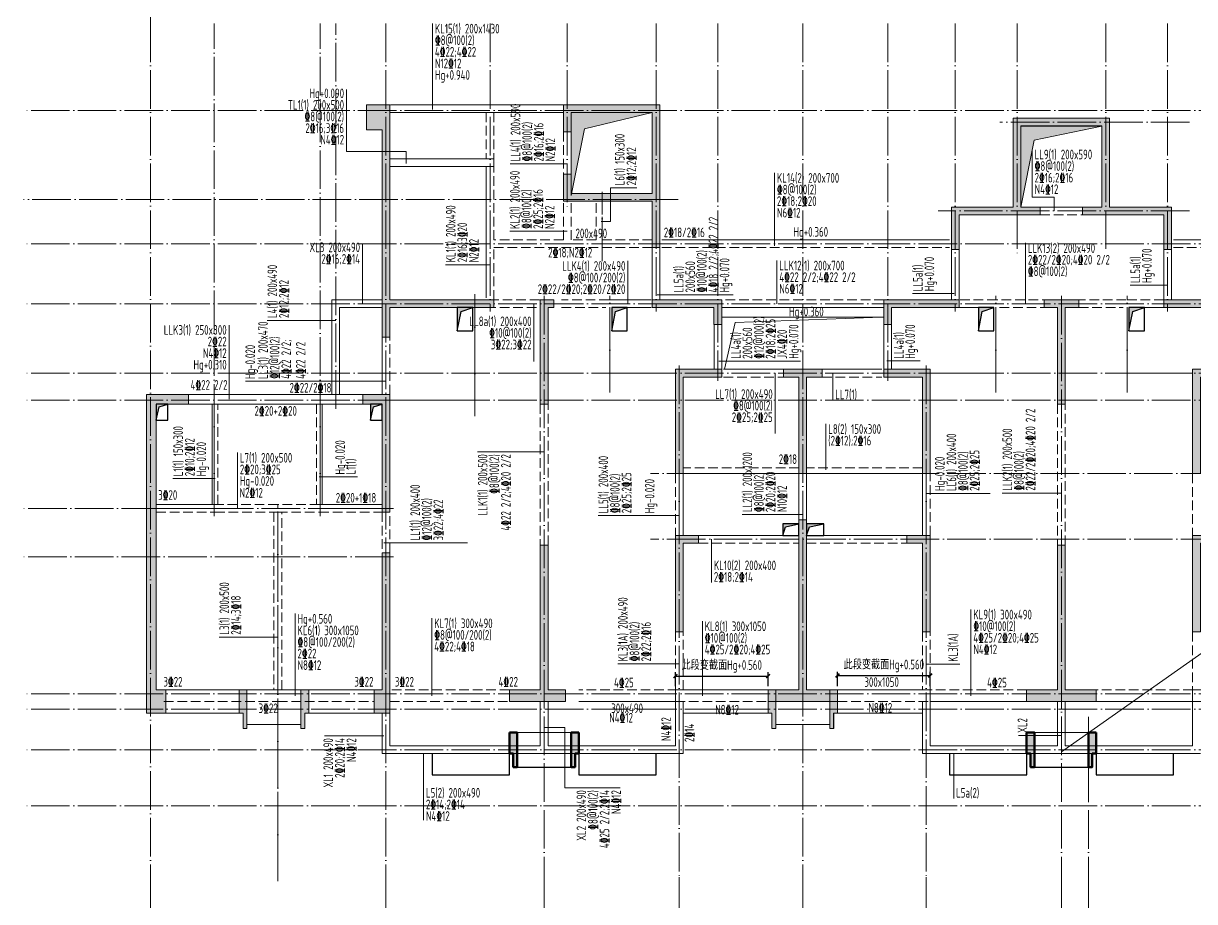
# Model space of a CAD drawing. Extents: x 5874492 to 7194610, y -939842 to -279257.
# Drawn here: x 7068294 to 7098635, y -739173 to -716437 of the extents above; entities that cross this region are included whole.
import ezdxf
from ezdxf.enums import TextEntityAlignment as Align

# ---------------------------------------------------------------- set-up
doc = ezdxf.new("R2010")
doc.units = 0
doc.header["$LTSCALE"] = 1000
doc.linetypes.add('DASH', pattern=[0.35, 0.25, -0.1])
doc.linetypes.add('DOTE', pattern=[2.42, 2, -0.2, 0.02, -0.2])
for name, color, linetype, lineweight in [('A-墙体', 140, 'Continuous', 50), ('A-大样-填充', 8, 'Continuous', 9), ('A-标注-轴号', 3, 'Continuous', 15), ('A-轴线-塔楼', 1, 'DOTE', 9), ('A-轴线-塔楼$J4-三层平面图-山2', 1, 'DOTE', 9), ('A-轴线-隔墙', 41, 'DOTE', 9), ('S-基础-DQ', 6, 'Continuous', 20), ('S-墙柱-HATCH', 251, 'Continuous', 20), ('S-墙柱-WALL', 6, 'Continuous', 20), ('S-大样-DIM', 3, 'Continuous', 20), ('S-大样-HATCH', 251, 'Continuous', 20), ('S-大样-实线', 2, 'Continuous', 20), ('S-板-BEAM', 4, 'DASH', 20), ('S-板-BEAM-CON', 2, 'Continuous', 20), ('S-板-板面填充', 251, 'Continuous', 20), ('S-板-模板线条', 140, 'Continuous', 20), ('S-板-洞口边线', 211, 'Continuous', 20), ('S-梁-垂直原位标注', 140, 'Continuous', 20), ('S-梁-垂直集中标注', 45, 'Continuous', 20), ('S-梁-水平原位标注', 21, 'Continuous', 20), ('S-梁-水平集中标注', 191, 'Continuous', 20)]:
    doc.layers.add(name, color=color, linetype=linetype, lineweight=lineweight)
doc.layers.add('HOLE', color=5, linetype='Continuous')
doc.layers.add('HOLE_HATCH', color=9, linetype='Continuous')
doc.styles.add('TSSD_Rein', font='tssdeng.shx', dxfattribs={"width": 0.7, "bigfont": 'hztxt.shx'})
doc.styles.add('TSSD_REIN_T3', font='tssdeng.shx', dxfattribs={"width": 0.7, "bigfont": 'hztxt.shx'})
doc.dimstyles.new('_TCH_ARCH&&100', dxfattribs={"dimtxt": 250, "dimasz": 100, "dimexe": 100, "dimexo": 100, "dimgap": 100, "dimtad": 1, "dimdec": 0, "dimzin": 0, "dimdsep": 46, "dimtxsty": 'TSSD_REIN_T3', "dimblk": 'ARCHTICK', "dimcen": 0.09, "dimclrt": 7, "dimazin": 2, "dimtfac": 1, "dimtdec": 0, "dimtix": 1, "dimtmove": 2, "dimatfit": 3, "dimfxl": 0, "dimtolj": 1, "dimtzin": 0, "dimarcsym": 0})

# ---------------------------------------------------------------- blocks, each defined once
blk = doc.blocks.new('20191023.11405152')
at = {"layer": 'S-大样-HATCH'}
h = blk.add_hatch(color=256, dxfattribs=at)
h.dxf.hatch_style = 1
h.paths.add_polyline_path([(-100, 0), (0, 0), (0, -400), (100, -400), (100, 600), (-100, 600)])
at = {"layer": 'S-大样-实线'}
blk.add_lwpolyline([(-100, 0), (0, 0), (0, -400), (100, -400), (100, 600), (-100, 600)], close=True, dxfattribs=at)
blk = doc.blocks.new('_ArchTick')
at = {"color": 0, "linetype": 'ByBlock', "const_width": 0.4}
blk.add_lwpolyline([(-0.5, -0.5), (0.5, 0.5)], dxfattribs=at)
blk = doc.blocks.new('*D1886')
at = {"layer": 'Defpoints', "color": 0, "linetype": 'Continuous', "transparency": 16777216}
for p in [(7091785, -733321), (7089385, -733693), (7091785, -733693)]:
    blk.add_point(p, dxfattribs=at)
at = {"layer": 'S-梁-水平集中标注', "color": 0, "linetype": 'Continuous', "lineweight": -2, "transparency": 16777216}
for p, q in [((7089385, -733593), (7089385, -733221)), ((7089385, -733321), (7091785, -733321)), ((7091785, -733593), (7091785, -733221))]:
    blk.add_line(p, q, dxfattribs=at)
at = {"layer": 'S-梁-水平集中标注', "color": 0, "linetype": 'Continuous', "lineweight": -2, "transparency": 16777216, "xscale": 100, "yscale": 100, "zscale": 100, "rotation": 180}
blk.add_blockref('_ArchTick', (7089385, -733321), dxfattribs=at)
at = {"layer": 'S-梁-水平集中标注', "color": 0, "linetype": 'Continuous', "lineweight": -2, "transparency": 16777216, "xscale": 100, "yscale": 100, "zscale": 100}
blk.add_blockref('_ArchTick', (7091785, -733321), dxfattribs=at)
at = {"layer": 'S-梁-水平集中标注', "color": 7, "linetype": 'Continuous', "transparency": 16777216, "insert": (7090585, -733072), "char_height": 250, "attachment_point": 5, "style": 'TSSD_REIN_T3'}
blk.add_mtext('\\A1;此段变截面Hg+0.560', dxfattribs=at)
blk = doc.blocks.new('*D1887')
at = {"layer": 'Defpoints', "color": 0, "linetype": 'Continuous', "transparency": 16777216}
for p in [(7087585, -733335), (7085185, -733693), (7087585, -733693)]:
    blk.add_point(p, dxfattribs=at)
at = {"layer": 'S-梁-水平集中标注', "color": 0, "linetype": 'Continuous', "lineweight": -2, "transparency": 16777216}
for p, q in [((7085185, -733593), (7085185, -733235)), ((7087585, -733593), (7087585, -733235)), ((7085185, -733335), (7087585, -733335))]:
    blk.add_line(p, q, dxfattribs=at)
at = {"layer": 'S-梁-水平集中标注', "color": 0, "linetype": 'Continuous', "lineweight": -2, "transparency": 16777216, "xscale": 100, "yscale": 100, "zscale": 100, "rotation": 180}
blk.add_blockref('_ArchTick', (7085185, -733335), dxfattribs=at)
at = {"layer": 'S-梁-水平集中标注', "color": 0, "linetype": 'Continuous', "lineweight": -2, "transparency": 16777216, "xscale": 100, "yscale": 100, "zscale": 100}
blk.add_blockref('_ArchTick', (7087585, -733335), dxfattribs=at)
at = {"layer": 'S-梁-水平集中标注', "color": 7, "linetype": 'Continuous', "transparency": 16777216, "insert": (7086385, -733086), "char_height": 250, "attachment_point": 5, "style": 'TSSD_REIN_T3'}
blk.add_mtext('\\A1;此段变截面Hg+0.560', dxfattribs=at)
blk = doc.blocks.new('sfdhgfjhgfkjhgkjhgk')
at = {"layer": 'S-板-BEAM'}
for p, q in [((6597491, -1417404), (6597491, -1418604)), ((6597691, -1418704), (6597691, -1417404)), ((6599491, -1417904), (6599491, -1419054)), ((6597691, -1420704), (6597691, -1418704)), ((6599491, -1419754), (6599491, -1420704)), ((6599691, -1420704), (6599691, -1419754)), ((6600341, -1419754), (6600341, -1420704)), ((6600491, -1420704), (6600491, -1419754)), ((6611841, -1420054), (6612941, -1420054)), ((6599491, -1420704), (6597691, -1420704)), ((6600341, -1420704), (6599691, -1420704)), ((6601791, -1420704), (6600491, -1420704)), ((6597691, -1422254), (6597691, -1420904)), ((6597691, -1420904), (6601791, -1420904)), ((6602041, -1420904), (6609491, -1420904)), ((6615291, -1420904), (6621741, -1420904)), ((6598866, -1422254), (6597691, -1422254)), ((6600666, -1422254), (6599441, -1422254)), ((6607791, -1422254), (6603591, -1422254)), ((6610716, -1422254), (6609741, -1422254)), ((6612141, -1422254), (6610716, -1422254)), ((6614066, -1422254), (6612841, -1422254)), ((6615041, -1422254), (6614066, -1422254)), ((6597141, -1422454), (6598866, -1422454)), ((6599441, -1422454), (6600591, -1422454)), ((6610791, -1422454), (6612141, -1422454)), ((6612841, -1422454), (6613991, -1422454)), ((6594991, -1424704), (6594991, -1423224)), ((6603641, -1424254), (6605191, -1424254)), ((6606191, -1424254), (6607741, -1424254)), ((6590541, -1427554), (6590541, -1424954)), ((6593091, -1424954), (6593091, -1427554)), ((6598891, -1424954), (6598891, -1428604)), ((6599091, -1428604), (6599091, -1424954)), ((6612291, -1424954), (6612291, -1428604)), ((6612491, -1428604), (6612491, -1424954)), ((6602391, -1426754), (6602391, -1428354)), ((6605591, -1426604), (6602591, -1426604)), ((6608791, -1426604), (6605791, -1426604)), ((6608991, -1428354), (6608991, -1426754)), ((6615791, -1426754), (6615791, -1428354)), ((6588941, -1427754), (6590466, -1427754)), ((6592091, -1427554), (6590466, -1427554)), ((6590466, -1427754), (6592091, -1427754)), ((6591991, -1427754), (6591991, -1432354)), ((6593166, -1427554), (6592091, -1427554)), ((6592091, -1427754), (6593166, -1427754)), ((6592191, -1432354), (6592191, -1427754)), ((6593166, -1427754), (6594791, -1427754)), ((6594791, -1427754), (6594791, -1428804)), ((6594991, -1428804), (6594991, -1427754)), ((6602991, -1428554), (6605591, -1428554)), ((6605791, -1428554), (6608391, -1428554)), ((6602391, -1430854), (6602391, -1432354)), ((6602591, -1432354), (6602591, -1430854)), ((6608791, -1430854), (6608791, -1432354)), ((6608991, -1432354), (6608991, -1430854)), ((6615791, -1430854), (6615791, -1432354)), ((6598091, -1432354), (6594991, -1432354)), ((6602441, -1432354), (6599891, -1432354)), ((6611841, -1432354), (6608991, -1432354)), ((6615791, -1432354), (6613291, -1432354)), ((6589141, -1432654), (6592091, -1432654)), ((6592091, -1432654), (6594591, -1432654)), ((6594991, -1432654), (6598091, -1432654)), ((6602391, -1432654), (6604791, -1432654)), ((6606591, -1432654), (6608991, -1432654)), ((6615791, -1432654), (6618191, -1432654))]:
    blk.add_line(p, q, dxfattribs=at)
at = {"layer": 'S-板-BEAM-CON'}
for p, q in [((6594991, -1417404), (6597591, -1417404)), ((6597606, -1417202), (6595006, -1417202)), ((6599491, -1417204), (6597591, -1417204)), ((6597591, -1417404), (6599491, -1417404)), ((6599691, -1419054), (6599691, -1417904)), ((6597691, -1418604), (6594991, -1418604)), ((6594991, -1418804), (6597691, -1418804)), ((6597491, -1418804), (6597491, -1422204)), ((6612941, -1419854), (6611841, -1419854)), ((6609491, -1420704), (6602041, -1420704)), ((6621741, -1420704), (6615291, -1420704)), ((6601791, -1420904), (6601791, -1422254)), ((6601991, -1422254), (6601991, -1420904)), ((6609541, -1420954), (6609541, -1422254)), ((6609741, -1422254), (6609741, -1420954)), ((6615041, -1420954), (6615041, -1422254)), ((6615241, -1422254), (6615241, -1420954)), ((6594791, -1422254), (6593491, -1422254)), ((6593491, -1422254), (6593491, -1424704)), ((6601766, -1422254), (6600666, -1422254)), ((6593691, -1422454), (6594791, -1422454)), ((6593691, -1424704), (6593691, -1422454)), ((6600741, -1422454), (6601766, -1422454)), ((6603591, -1422454), (6607791, -1422454)), ((6609741, -1422454), (6610641, -1422454)), ((6614141, -1422454), (6615041, -1422454)), ((6603391, -1422894), (6603391, -1424054)), ((6603591, -1422704), (6607791, -1422704)), ((6603591, -1424054), (6603591, -1422894)), ((6607791, -1422894), (6607791, -1424054)), ((6607991, -1424054), (6607991, -1422894)), ((6594791, -1423224), (6594791, -1424704)), ((6605191, -1424054), (6603641, -1424054)), ((6607741, -1424054), (6606191, -1424054)), ((6590466, -1424704), (6589781, -1424704)), ((6593166, -1424704), (6590466, -1424704)), ((6593591, -1424704), (6593166, -1424704)), ((6594291, -1424704), (6593591, -1424704)), ((6589781, -1424954), (6590466, -1424954)), ((6590391, -1424954), (6590391, -1427554)), ((6593166, -1424954), (6590466, -1424954)), ((6590466, -1424954), (6593166, -1424954)), ((6593166, -1424954), (6593591, -1424954)), ((6593241, -1427554), (6593241, -1424954)), ((6593591, -1424954), (6594291, -1424954)), ((6602591, -1426754), (6605591, -1426754)), ((6602591, -1428354), (6602591, -1426754)), ((6605591, -1426754), (6605591, -1427954)), ((6605791, -1426754), (6608791, -1426754)), ((6605791, -1426754), (6605791, -1427954)), ((6608791, -1426754), (6608791, -1428354)), ((6590466, -1427554), (6588941, -1427554)), ((6594791, -1427554), (6593166, -1427554)), ((6605591, -1428354), (6602991, -1428354)), ((6608391, -1428354), (6605791, -1428354)), ((6592091, -1432354), (6589141, -1432354)), ((6594591, -1432354), (6592091, -1432354)), ((6604791, -1432354), (6602391, -1432354)), ((6602391, -1432354), (6602391, -1433804)), ((6608991, -1432354), (6606591, -1432354)), ((6608991, -1433804), (6608991, -1432354)), ((6618191, -1432354), (6615791, -1432354)), ((6615791, -1432354), (6615791, -1433804)), ((6598891, -1432654), (6598891, -1433804)), ((6599091, -1433804), (6599091, -1432654)), ((6599891, -1432654), (6602391, -1432654)), ((6602591, -1434004), (6602591, -1432654)), ((6608791, -1432654), (6608791, -1434004)), ((6608991, -1432654), (6611841, -1432654)), ((6612291, -1432654), (6612291, -1433804)), ((6612491, -1433804), (6612491, -1432654)), ((6613291, -1432654), (6615791, -1432654)), ((6594791, -1432954), (6594791, -1434004)), ((6594991, -1433804), (6594991, -1432954)), ((6598891, -1433804), (6594991, -1433804)), ((6602391, -1433804), (6599091, -1433804)), ((6612291, -1433804), (6608991, -1433804)), ((6615791, -1433804), (6612491, -1433804)), ((6594791, -1434004), (6598991, -1434004)), ((6598991, -1434004), (6602591, -1434004)), ((6608791, -1434004), (6612391, -1434004)), ((6612391, -1434004), (6615991, -1434004))]:
    blk.add_line(p, q, dxfattribs=at)
at = {"layer": 'S-板-模板线条', "lineweight": -3}
for p, q in [((6596091, -1434004), (6596091, -1434554)), ((6598091, -1434554), (6598091, -1433954)), ((6599891, -1433954), (6599891, -1434554)), ((6601891, -1434554), (6601891, -1434004)), ((6609491, -1434004), (6609491, -1434554)), ((6611491, -1434554), (6611491, -1434004)), ((6613291, -1434004), (6613291, -1434554)), ((6615291, -1434554), (6615291, -1434004)), ((6598291, -1434354), (6599691, -1434354)), ((6611691, -1434354), (6613091, -1434354)), ((6596091, -1434554), (6598091, -1434554)), ((6599891, -1434554), (6601891, -1434554)), ((6609491, -1434554), (6611491, -1434554)), ((6613291, -1434554), (6615291, -1434554))]:
    blk.add_line(p, q, dxfattribs=at)
at = {"layer": 'S-板-模板线条', "ltscale": 0.5}
for points in [[(6588691, -1432954), (6591191, -1432954), (6591191, -1433354), (6591291, -1433354), (6591291, -1433254), (6592691, -1433254), (6592691, -1433354), (6592791, -1433354), (6592791, -1432954), (6594791, -1432954), (6594791, -1434004), (6598091, -1434004), (6598091, -1433454), (6599891, -1433454), (6599891, -1434004), (6602591, -1434004), (6602591, -1432954), (6604891, -1432954), (6604891, -1433354), (6604991, -1433354), (6604991, -1433254), (6606391, -1433254), (6606391, -1433354), (6606491, -1433354), (6606491, -1432954), (6608791, -1432954), (6608791, -1434004), (6611491, -1434004), (6611491, -1433454), (6612391, -1433454)], [(6615991, -1434004), (6613291, -1434004), (6613291, -1433454), (6612391, -1433454)]]:
    blk.add_lwpolyline(points, dxfattribs=at)
blk = doc.blocks.new('safdjhfgjhgfkjhgk')
at = {"layer": 'S-梁-水平集中标注'}
blk.add_line((6921835, -1434004), (6921835, -1435166), dxfattribs=at)
at = {"layer": 'S-梁-水平集中标注', "linetype": 'Continuous', "style": 'TSSD_Rein', "width": 0.7}
blk.add_text('L5a(2)', height=250, dxfattribs=at).set_placement((6921898, -1435143))
blk = doc.blocks.new('ZHOUWANG3')
at = {"layer": 'A-标注-轴号'}
for p, q in [((88652, 248942), (88652, 252942)), ((88652, 226834), (88652, 222834)), ((94752, 226834), (94752, 222834)), ((98852, 226834), (98852, 222834)), ((102352, 226834), (102352, 222834)), ((105552, 226834), (105552, 222834)), ((108752, 226834), (108752, 222834)), ((112252, 226834), (112252, 222834)), ((112952, 226834), (112952, 222834))]:
    blk.add_line(p, q, dxfattribs=at)
at = {"layer": 'A-轴线-塔楼', "linetype": 'DOTE', "ltscale": 0.5}
for p, q in [((88652, 248942), (88652, 226834)), ((94752, 248942), (94752, 226834)), ((97452, 248942), (97452, 241486)), ((99452, 248942), (99452, 244136)), ((101752, 248942), (101752, 241486)), ((103352, 248942), (103352, 239686)), ((105552, 248942), (105552, 226834)), ((107752, 248942), (107752, 239686)), ((109502, 248942), (109502, 241486)), ((111102, 248942), (111102, 242986)), ((113402, 248942), (113402, 243076)), ((115002, 248942), (115002, 241486)), ((139798, 246686), (85362, 246686)), ((115570, 246386), (110660, 246386)), ((102322, 244386), (85362, 244386)), ((115570, 244086), (109062, 244086)), ((139798, 243236), (85362, 243236)), ((98852, 241886), (98852, 226834)), ((112252, 241886), (112252, 226834)), ((139798, 241686), (85362, 241686)), ((102352, 240086), (102352, 226834)), ((108752, 240086), (108752, 226834)), ((139798, 239886), (85362, 239886)), ((139798, 239186), (85362, 239186)), ((122394, 235586), (101608, 235586)), ((139798, 231586), (85362, 231586)), ((112952, 230993), (112952, 226834)), ((139798, 228686), (85362, 228686))]:
    blk.add_line(p, q, dxfattribs=at)
at = {"layer": 'A-轴线-隔墙', "ltscale": 0.5}
for p, q in [((90302, 236186), (90302, 248942)), ((93052, 236186), (93052, 248942)), ((93452, 238966), (93452, 248942)), ((100352, 242784), (100352, 244586)), ((97052, 238770), (97052, 241936)), ((100552, 239386), (100552, 241886)), ((110552, 239386), (110552, 241886)), ((113952, 239386), (113952, 241886)), ((122394, 237286), (101608, 237286)), ((94952, 236386), (85362, 236386)), ((91952, 226834), (91952, 236486)), ((94952, 235136), (85362, 235136)), ((139798, 231186), (85362, 231186)), ((139798, 230136), (85362, 230136))]:
    blk.add_line(p, q, dxfattribs=at)
blk = doc.blocks.new('sgjhfgjhgj')
at = {"layer": 'HOLE_HATCH', "ltscale": 0.5}
for points in [[(268519, 605212), (268919, 605212), (268619, 605112), (268519, 604612)], [(272519, 605212), (272919, 605212), (272619, 605112), (272519, 604612)], [(282019, 605212), (282419, 605212), (282119, 605112), (282019, 604612)], [(285919, 605212), (286319, 605212), (286019, 605112), (285919, 604612)], [(260719, 602712), (261019, 602712), (260794, 602637), (260719, 602292)], [(266269, 602712), (266569, 602712), (266344, 602637), (266269, 602292)], [(276948, 599612), (277368, 599612), (277023, 599537), (276948, 599312)], [(277569, 599612), (278014, 599612), (277644, 599537), (277569, 599312)]]:
    blk.add_hatch(color=256, dxfattribs=at).paths.add_polyline_path(points)
at = {"layer": 'HOLE', "ltscale": 0.5}
for points in [[(268519, 604612), (268919, 604612), (268919, 605212), (268519, 605212)], [(272519, 604612), (272919, 604612), (272919, 605212), (272519, 605212)], [(282019, 604612), (282419, 604612), (282419, 605212), (282019, 605212)], [(285919, 604612), (286319, 604612), (286319, 605212), (285919, 605212)], [(260719, 602292), (261019, 602292), (261019, 602712), (260719, 602712)], [(266269, 602292), (266569, 602292), (266569, 602712), (266269, 602712)], [(276948, 599312), (277368, 599312), (277368, 599612), (276948, 599612)], [(277569, 599312), (278014, 599312), (278014, 599612), (277569, 599612)]]:
    blk.add_lwpolyline(points, close=True, dxfattribs=at)
for points in [[(268519, 604612), (268619, 605112), (268919, 605212)], [(272519, 604612), (272619, 605112), (272919, 605212)], [(282019, 604612), (282119, 605112), (282419, 605212)], [(285919, 604612), (286019, 605112), (286319, 605212)], [(260719, 602292), (260794, 602637), (261019, 602712)], [(266269, 602292), (266344, 602637), (266569, 602712)], [(276948, 599312), (277023, 599537), (277368, 599612)], [(277569, 599312), (277644, 599537), (278014, 599612)]]:
    blk.add_lwpolyline(points, dxfattribs=at)
blk = doc.blocks.new('safhgfjhgfj')
at = {"layer": 'S-墙柱-HATCH', "ltscale": 0.2}
h = blk.add_hatch(color=256, dxfattribs=at)
h.paths.add_polyline_path([(6336110, -688648), (6336110, -694018), (6335910, -694018), (6335910, -693248), (6333210, -693248), (6333210, -693048), (6333310, -693048), (6335910, -693048), (6335910, -687998), (6336510, -687998), (6336510, -688648)])
h.paths.add_polyline_path([(6312710, -703448), (6312710, -703148), (6311910, -703148), (6311910, -698748), (6311710, -698748), (6311710, -703148), (6310910, -703148), (6310910, -703448)])
h.paths.add_polyline_path([(6311910, -697548), (6311710, -697548), (6311710, -695048), (6311310, -695048), (6311310, -694848), (6312310, -694848), (6312310, -695048), (6311910, -695048)])
h.paths.add_polyline_path([(6325110, -697548), (6325310, -697548), (6325310, -695048), (6325710, -695048), (6325710, -694848), (6324710, -694848), (6324710, -695048), (6325110, -695048)])
h.paths.add_polyline_path([(6324310, -703448), (6324310, -703148), (6325110, -703148), (6325110, -698748), (6325310, -698748), (6325310, -703148), (6326110, -703148), (6326110, -703448)])
h.paths.add_polyline_path([(6331360, -703448), (6331360, -703148), (6331810, -703148), (6331810, -699398), (6332010, -699398), (6332010, -703148), (6332810, -703148), (6332810, -703448)])
h.paths.add_polyline_path([(6332010, -695748), (6331810, -695748), (6331810, -693248), (6331660, -693248), (6331660, -693048), (6332010, -693048)])
h.paths.add_polyline_path([(6336310, -703148), (6336110, -703148), (6336110, -699598), (6335910, -699598), (6335910, -703748), (6336310, -703748)])
h.paths.add_polyline_path([(6336610, -695748), (6336110, -695748), (6336110, -698548), (6335910, -698548), (6335910, -695498), (6336610, -695498)])
h.paths.add_polyline_path([(6319410, -703448), (6319410, -703148), (6318610, -703148), (6318610, -699398), (6318410, -699398), (6318410, -703148), (6317610, -703148), (6317610, -703448)])
h.paths.add_polyline_path([(6318410, -695748), (6318610, -695748), (6318610, -693248), (6318960, -693248), (6318960, -693048), (6318060, -693048), (6318060, -693248), (6318410, -693248)])
h.paths.add_polyline_path([(6307910, -693048), (6307910, -693248), (6309510, -693248), (6309510, -693688), (6309710, -693688), (6309710, -693048)])
h.paths.add_polyline_path([(6314110, -693248), (6315860, -693248), (6315860, -693048), (6313910, -693048), (6313910, -693688), (6314110, -693688)])
h.paths.add_polyline_path([(6322910, -693248), (6321160, -693248), (6321160, -693048), (6323110, -693048), (6323110, -693688), (6322910, -693688)])
h.paths.add_polyline_path([(6329135, -693048), (6329135, -693248), (6327510, -693248), (6327510, -693688), (6327310, -693688), (6327310, -693048)])
h.paths.add_polyline_path([(6321360, -691748), (6321360, -690648), (6319760, -690648), (6319760, -688348), (6317260, -688348), (6317260, -690648), (6315660, -690648), (6315660, -691748), (6315860, -691748), (6315860, -690848), (6317960, -690848), (6317960, -690648), (6317460, -690648), (6317460, -688548), (6319560, -688548), (6319560, -690648), (6319060, -690648), (6319060, -690848), (6321160, -690848), (6321160, -691748)])
h.paths.add_polyline_path([(6307910, -690498), (6307910, -691698), (6308110, -691698), (6308110, -687998), (6305610, -687998), (6305610, -688698), (6305810, -688698), (6305810, -688198), (6307910, -688198), (6307910, -690298), (6305810, -690298), (6305810, -689798), (6305610, -689798), (6305610, -690498)])
h.paths.add_polyline_path([(6300910, -688648), (6300910, -694018), (6301110, -694018), (6301110, -693248), (6303810, -693248), (6303810, -693048), (6303710, -693048), (6301110, -693048), (6301110, -687998), (6300510, -687998), (6300510, -688648)])
h.paths.add_polyline_path([(6313910, -695048), (6314910, -695048), (6314910, -697548), (6315110, -697548), (6315110, -694848), (6313910, -694848)])
h.paths.add_polyline_path([(6300410, -695748), (6300910, -695748), (6300910, -698548), (6301110, -698548), (6301110, -695498), (6300410, -695498)])
h.paths.add_polyline_path([(6295310, -703148), (6295060, -703148), (6295060, -695748), (6295900, -695748), (6295900, -695498), (6294810, -695498), (6294810, -703748), (6295310, -703748)])
h.paths.add_polyline_path([(6305660, -703448), (6305660, -703148), (6305210, -703148), (6305210, -699398), (6305010, -699398), (6305010, -703148), (6304210, -703148), (6304210, -703448)])
h.paths.add_polyline_path([(6315110, -701648), (6315110, -699148), (6314510, -699148), (6314510, -699348), (6314910, -699348), (6314910, -701648)])
h.paths.add_polyline_path([(6308710, -699348), (6309110, -699348), (6309110, -699148), (6308510, -699148), (6308510, -701648), (6308710, -701648)])
h.paths.add_polyline_path([(6308710, -695048), (6309710, -695048), (6309710, -694848), (6308510, -694848), (6308510, -697548), (6308710, -697548)])
h.paths.add_polyline_path([(6305010, -695748), (6305210, -695748), (6305210, -693248), (6305360, -693248), (6305360, -693048), (6305010, -693048)])
h.paths.add_polyline_path([(6328110, -690798), (6330810, -690798), (6330810, -690148), (6330610, -690148), (6330610, -690598), (6328110, -690598), (6328110, -688598), (6330610, -688598), (6330610, -689048), (6330810, -689048), (6330810, -687998), (6330310, -687998), (6330310, -688398), (6327910, -688398), (6327910, -691698), (6328110, -691698)])
h.paths.add_polyline_path([(6323110, -695048), (6322110, -695048), (6322110, -697548), (6321910, -697548), (6321910, -694848), (6323110, -694848)])
h.paths.add_polyline_path([(6341710, -703148), (6341960, -703148), (6341960, -695748), (6341120, -695748), (6341120, -695498), (6342210, -695498), (6342210, -703748), (6341710, -703748)])
h.paths.add_polyline_path([(6321910, -701648), (6321910, -699148), (6322510, -699148), (6322510, -699348), (6322110, -699348), (6322110, -701648)])
h.paths.add_polyline_path([(6328310, -699348), (6327910, -699348), (6327910, -699148), (6328510, -699148), (6328510, -701648), (6328310, -701648)])
h.paths.add_polyline_path([(6328310, -695048), (6327310, -695048), (6327310, -694848), (6328510, -694848), (6328510, -697548), (6328310, -697548)])
h.paths.add_polyline_path([(6300710, -703148), (6300910, -703148), (6300910, -699598), (6301110, -699598), (6301110, -703748), (6300710, -703748)])
at = {"layer": 'S-墙柱-WALL'}
for points in [[(6300910, -688648), (6300910, -694018), (6301110, -694018), (6301110, -693248), (6303810, -693248), (6303810, -693048), (6303710, -693048), (6303710, -693048), (6301110, -693048), (6301110, -687998), (6300510, -687998), (6300510, -688648)], [(6307910, -690498), (6307910, -691698), (6308110, -691698), (6308110, -687998), (6305610, -687998), (6305610, -688698), (6305810, -688698), (6305810, -688198), (6307910, -688198), (6307910, -690298), (6305810, -690298), (6305810, -689798), (6305610, -689798), (6305610, -690498)], [(6321360, -691748), (6321360, -690648), (6319760, -690648), (6319760, -688348), (6317260, -688348), (6317260, -690648), (6315660, -690648), (6315660, -691748), (6315860, -691748), (6315860, -690848), (6317960, -690848), (6317960, -690648), (6317460, -690648), (6317460, -688548), (6319560, -688548), (6319560, -690648), (6319060, -690648), (6319060, -690848), (6321160, -690848), (6321160, -691748)], [(6305010, -695748), (6305210, -695748), (6305210, -693248), (6305360, -693248), (6305360, -693048), (6305010, -693048)], [(6307910, -693048), (6307910, -693248), (6309510, -693248), (6309510, -693688), (6309710, -693688), (6309710, -693048)], [(6314110, -693248), (6315860, -693248), (6315860, -693048), (6313910, -693048), (6313910, -693688), (6314110, -693688)], [(6318410, -695748), (6318610, -695748), (6318610, -693248), (6318960, -693248), (6318960, -693048), (6318060, -693048), (6318060, -693248), (6318410, -693248)], [(6322910, -693248), (6321160, -693248), (6321160, -693048), (6323110, -693048), (6323110, -693688), (6322910, -693688)], [(6308710, -695048), (6309710, -695048), (6309710, -694848), (6308510, -694848), (6308510, -697548), (6308710, -697548)], [(6311910, -697548), (6311710, -697548), (6311710, -695048), (6311310, -695048), (6311310, -694848), (6312310, -694848), (6312310, -695048), (6311910, -695048)], [(6313910, -695048), (6314910, -695048), (6314910, -697548), (6315110, -697548), (6315110, -694848), (6313910, -694848)], [(6323110, -695048), (6322110, -695048), (6322110, -697548), (6321910, -697548), (6321910, -694848), (6323110, -694848)], [(6295310, -703148), (6295060, -703148), (6295060, -695748), (6295900, -695748), (6295900, -695498), (6294810, -695498), (6294810, -703748), (6295310, -703748)], [(6300410, -695748), (6300910, -695748), (6300910, -698548), (6301110, -698548), (6301110, -695498), (6300410, -695498)], [(6312710, -703448), (6312710, -703148), (6311910, -703148), (6311910, -698748), (6311710, -698748), (6311710, -703148), (6310910, -703148), (6310910, -703448)], [(6308710, -699348), (6309110, -699348), (6309110, -699148), (6308510, -699148), (6308510, -701648), (6308710, -701648)], [(6315110, -701648), (6315110, -699148), (6314510, -699148), (6314510, -699348), (6314910, -699348), (6314910, -701648)], [(6321910, -701648), (6321910, -699148), (6322510, -699148), (6322510, -699348), (6322110, -699348), (6322110, -701648)], [(6300710, -703148), (6300910, -703148), (6300910, -699598), (6301110, -699598), (6301110, -703748), (6300710, -703748)], [(6305660, -703448), (6305660, -703148), (6305210, -703148), (6305210, -699398), (6305010, -699398), (6305010, -703148), (6304210, -703148), (6304210, -703448)], [(6319410, -703448), (6319410, -703148), (6318610, -703148), (6318610, -699398), (6318410, -699398), (6318410, -703148), (6317610, -703148), (6317610, -703448)]]:
    blk.add_lwpolyline(points, close=True, dxfattribs=at)

msp = doc.modelspace()

# ---------------------------------------------------------------- hatches: boundary and pattern name
at = {"layer": 'A-大样-填充', "ltscale": 0.5}
h = msp.add_hatch(color=256, dxfattribs=at)
h.dxf.hatch_style = 1
h.paths.add_polyline_path([(7080884.7, -734792.7), (7081084.7, -734792.7), (7081084.7, -735692.7), (7080984.7, -735692.7), (7080984.7, -735342.7), (7080884.7, -735342.7)])
h = msp.add_hatch(color=256, dxfattribs=at)
h.dxf.hatch_style = 1
h.paths.add_polyline_path([(7082684.7, -734792.7), (7082484.7, -734792.7), (7082484.7, -735692.7), (7082584.7, -735692.7), (7082584.7, -735342.7), (7082684.7, -735342.7)])
h = msp.add_hatch(color=256, dxfattribs=at)
h.dxf.hatch_style = 1
h.paths.add_polyline_path([(7094284.7, -734792.7), (7094484.7, -734792.7), (7094484.7, -735692.7), (7094384.7, -735692.7), (7094384.7, -735342.7), (7094284.7, -735342.7)])
h = msp.add_hatch(color=256, dxfattribs=at)
h.dxf.hatch_style = 1
h.paths.add_polyline_path([(7096084.7, -734792.7), (7095884.7, -734792.7), (7095884.7, -735692.7), (7095984.7, -735692.7), (7095984.7, -735342.7), (7096084.7, -735342.7)])
at = {"layer": 'S-板-板面填充'}
h = msp.add_hatch(color=256, dxfattribs=at)
h.dxf.hatch_style = 1
h.paths.add_polyline_path([(7084584.7, -718742.7), (7082484.7, -718742.7), (7082484.7, -720892.7), (7082830.1, -719163.2)])
h = msp.add_hatch(color=256, dxfattribs=at)
h.dxf.hatch_style = 1
h.paths.add_polyline_path([(7096234.7, -719092.7), (7094134.7, -719092.7), (7094134.7, -721192.7), (7094480.1, -719463.2)])

# ---------------------------------------------------------------- linework, layer by layer
at = {"layer": 'A-墙体'}
for points in [[(7080884.7, -734792.7), (7081084.7, -734792.7), (7081084.7, -735692.7), (7080984.7, -735692.7), (7080984.7, -735342.7), (7080884.7, -735342.7), (7080884.7, -734792.7)], [(7082684.7, -734792.7), (7082484.7, -734792.7), (7082484.7, -735692.7), (7082584.7, -735692.7), (7082584.7, -735342.7), (7082684.7, -735342.7), (7082684.7, -734792.7)], [(7094284.7, -734792.7), (7094484.7, -734792.7), (7094484.7, -735692.7), (7094384.7, -735692.7), (7094384.7, -735342.7), (7094284.7, -735342.7), (7094284.7, -734792.7)], [(7096084.7, -734792.7), (7095884.7, -734792.7), (7095884.7, -735692.7), (7095984.7, -735692.7), (7095984.7, -735342.7), (7096084.7, -735342.7), (7096084.7, -734792.7)]]:
    msp.add_lwpolyline(points, dxfattribs=at)
at = {"layer": 'A-轴线-塔楼$J4-三层平面图-山2'}
msp.add_lwpolyline([(7074884.7, -738645.5), (7074884.7, -728892.7)], dxfattribs=at)
at = {"layer": 'S-基础-DQ', "ltscale": 0.5}
for points in [[(7077784.7, -726192.7), (7079984.7, -726192.7), (7079984.7, -723792.7)], [(7083484.7, -723792.7), (7083484.7, -725492.7), (7085184.7, -725492.7)], [(7091784.7, -725492.7), (7093484.7, -725492.7), (7093484.7, -723792.7)], [(7098584.7, -725492.7), (7096884.7, -725492.7), (7096884.7, -723792.7)], [(7071734.7, -728992.7), (7073234.7, -728992.7), (7073234.7, -726292.7)], [(7077484.7, -728992.7), (7075984.7, -728992.7), (7075984.7, -726292.7)], [(7085284.7, -729692.7), (7085284.7, -728092.7)], [(7091684.7, -729692.7), (7091684.7, -728092.7)]]:
    msp.add_lwpolyline(points, dxfattribs=at)
at = {"layer": 'S-板-洞口边线'}
for points in [[(7084584.7, -718742.7), (7082484.7, -718742.7), (7082484.7, -720892.7), (7082830.1, -719163.2)], [(7096234.7, -719092.7), (7094134.7, -719092.7), (7094134.7, -721192.7), (7094480.1, -719463.2)]]:
    msp.add_lwpolyline(points, close=True, dxfattribs=at)
msp.add_lwpolyline([(7086452.9, -725392.7), (7086735.2, -724178.1), (7090534.7, -724042.7)], dxfattribs=at)
at = {"layer": 'S-梁-垂直原位标注'}
msp.add_lwpolyline([(7095184.7, -735292.7), (7118784.7, -718692.7)], dxfattribs=at)
at = {"layer": 'S-梁-垂直集中标注'}
for p, q in [((7082384.7, -720072.6), (7080908.2, -720072.6)), ((7083503.5, -721568.9), (7083503.5, -720692)), ((7083503.5, -720692), (7084187.2, -720692)), ((7083259.7, -721568.9), (7083503.5, -721568.9)), ((7082384.7, -721819.3), (7080892.6, -721819.3)), ((7080384.7, -722683.7), (7079229.6, -722683.7)), ((7097934.7, -723217.5), (7096964.8, -723217.5)), ((7084709.7, -723465.6), (7086677, -723465.6)), ((7092409.7, -723432.1), (7091329.9, -723432.1)), ((7076384.7, -724127.6), (7074607.7, -724127.6)), ((7086309.7, -725183.2), (7088422, -725183.2)), ((7090659.7, -725169), (7091527.4, -725169)), ((7074043.8, -725703.1), (7077684.7, -725703.1)), ((7081784.7, -727528), (7080057.2, -727528)), ((7073259.7, -728222.5), (7072167.9, -728222.5)), ((7075959.7, -728179), (7076950.1, -728179)), ((7091684.7, -728603.3), (7093340.8, -728603.3)), ((7095184.7, -728597.2), (7093648.4, -728597.2)), ((7085284.7, -729181.3), (7083183.4, -729181.3)), ((7088484.7, -729151.8), (7086913.4, -729151.8)), ((7077634.7, -729886.3), (7079796.3, -729886.3)), ((7074884.7, -732326.3), (7073363.8, -732326.3)), ((7085284.7, -733016.7), (7083690, -733016.7)), ((7091684.7, -733028.4), (7092550.8, -733028.4)), ((7081784.7, -734668.9), (7082324.4, -734668.9)), ((7082324.4, -734668.9), (7082324.4, -736226.8)), ((7077634.7, -734880.5), (7076093.8, -734880.5)), ((7095184.7, -734869.3), (7094077.4, -734869.3)), ((7082324.4, -736226.8), (7083753.4, -736226.8))]:
    msp.add_line(p, q, dxfattribs=at)
at = {"layer": 'S-梁-水平集中标注'}
for p, q in [((7078891.8, -718667.7), (7078891.8, -716436.8)), ((7076664.4, -719750), (7076664.4, -718150)), ((7078212.1, -719750), (7076664.4, -719750)), ((7078212.1, -720067.7), (7078212.1, -719750)), ((7094427.9, -720938), (7094427.9, -719704.6)), ((7087752.5, -722192.7), (7087752.5, -720302.1)), ((7094998.8, -720938), (7094427.9, -720938)), ((7094998.8, -721292.7), (7094998.8, -720938)), ((7077078.1, -723692.7), (7077078.1, -722138.1)), ((7094253, -723692.7), (7094253, -722119)), ((7083951.9, -723692.7), (7083951.9, -722582)), ((7087814.1, -723692.7), (7087814.1, -722571)), ((7081520.8, -723692.7), (7081520.8, -725193.6)), ((7073622.1, -726167.7), (7073622.1, -724247.7)), ((7087768.1, -725492.7), (7087768.1, -727057.4)), ((7089262.4, -725492.7), (7089262.4, -726191)), ((7089080.9, -727992.7), (7089080.9, -726803.4)), ((7073838.6, -728992.7), (7073838.6, -727547.5)), ((7086119.2, -729792.7), (7086119.2, -730911.4)), ((7075332.2, -733842.7), (7075332.2, -731717)), ((7092840.3, -733842.7), (7092840.3, -731607.3)), ((7078875.8, -733842.7), (7078875.8, -731834)), ((7085882.9, -733842.7), (7085882.9, -731910.8)), ((7078659.5, -735342.7), (7078659.5, -737062.7))]:
    msp.add_line(p, q, dxfattribs=at)

# ---------------------------------------------------------------- block references
for name, p in [('ZHOUWANG3', (6982932.8, -965379.1)), ('sgjhfgjhgj', (6811016.2, -1329004.8))]:
    msp.add_blockref(name, p)
at = {"layer": 'S-墙柱-HATCH'}
msp.add_blockref('safhgfjhgfj', (776674.3, -30544.4), dxfattribs=at)
at = {"layer": 'S-大样-DIM'}
msp.add_blockref('sfdhgfjhgfkjhgkjhgk', (482794.1, 698661.5), dxfattribs=at)
at = {"layer": 'S-大样-实线'}
for p in [(7073984.7, -734292.7), (7087684.7, -734292.7)]:
    msp.add_blockref('20191023.11405152', p, dxfattribs=at)
at = {"layer": 'S-大样-实线', "xscale": -1}
for p in [(7075584.7, -734292.7), (7089284.7, -734292.7)]:
    msp.add_blockref('20191023.11405152', p, dxfattribs=at)
at = {"layer": 'S-板-模板线条'}
msp.add_blockref('safdjhfgjhgfkjhgk', (170559.6, 698661.5), dxfattribs=at)

# ---------------------------------------------------------------- texts
at = {"layer": 'S-梁-垂直原位标注', "linetype": 'Continuous', "style": 'TSSD_Rein', "width": 0.7}
for s, p in [('N4\x8412', (7085066.1, -735017)), ('2\x8414', (7085672.1, -735041.5))]:
    msp.add_text(s, height=250, rotation=90, dxfattribs=at).set_placement(p)
at = {"layer": 'S-梁-垂直集中标注', "linetype": 'Continuous', "style": 'TSSD_Rein', "width": 0.7}
for s, p in [('LL4(1) 200x590', (7081167.8, -720010.1)), ('\x848@100(2)', (7081467.8, -720010.1)), ('2\x8416;2\x8416', (7081767.8, -720010.1)), ('L6(1) 150x300', (7083868, -720629.5)), ('N2\x8412', (7082067.8, -720010.1)), ('2\x8412;2\x8412', (7084168, -720629.5)), ('KL2(1) 200x490', (7081152.2, -721756.8)), ('\x848@100(2)', (7081452.2, -721756.8)), ('2\x8425;2\x8416', (7081752.2, -721756.8)), ('KL1(1) 200x490', (7079489.2, -722621.2)), ('N2\x8412', (7082052.2, -721756.8)), ('4\x8418 2/2;4\x8422 2/2', (7086294, -723403.1)), ('2\x8416;3\x8420', (7079789.2, -722621.2)), ('N2\x8412', (7080089.2, -722621.2)), ('\x8410@100(2)', (7085994, -723403.1)), ('L4(1) 200x490', (7074867.3, -724065.1)), ('200x560', (7085694, -723403.1)), ('Hg+0.070', (7086582.7, -723403.1)), ('LL5a(1)', (7091589.5, -723369.6)), ('LL5a(1)', (7097224.4, -723155)), ('LL5a(1)', (7085394, -723403.1)), ('2\x8412;2\x8412', (7075167.3, -724065.1)), ('LL3(1) 200x470', (7074626.9, -725640.6)), ('LL4a(1)', (7091096.7, -725119)), ('Hg+0.070', (7091391.9, -725119)), ('\x8412@100(2)', (7074926.9, -725640.6)), ('4\x8422 2/2;', (7075226.9, -725640.6)), ('4\x8422 2/2', (7075601.9, -725640.6)), ('2\x8422/2\x8420;4\x8420 2/2', (7094508, -728534.7)), ('L1(1) 150x300', (7072427.5, -728160)), ('LLK2(1) 200x500', (7093908, -728534.7)), ('2\x8410;2\x8412', (7072727.5, -728160)), ('LL6(1) 200x400', (7092460.1, -728540.8)), ('LL2(1) 200x1200', (7087173, -729089.3)), ('\x848@100(2)', (7092760.1, -728540.8)), ('2\x8425;2\x8425', (7093060.1, -728540.8)), ('\x848@100(2)', (7094208, -728534.7)), ('L1(1)', (7076902, -728116.5)), ('LL5(1) 200x400', (7083443, -729118.8)), ('Hg-0.020', (7092160.1, -728540.8)), ('\x848@100(2)', (7083743, -729118.8)), ('2\x8425;2\x8425', (7084043, -729118.8)), ('\x848@100(2)', (7087473, -729089.3)), ('2\x8420;2\x8420', (7087773, -729089.3)), ('LL1(1) 200x400', (7078566.8, -729823.8)), ('N10\x8412', (7088073, -729089.3)), ('\x8412@100(2)', (7078866.8, -729823.8)), ('3\x8422;4\x8422', (7079166.8, -729823.8)), ('L3(1) 200x500', (7073623.4, -732263.8)), ('2\x8414;3\x8418', (7073923.4, -732263.8)), ('KL3(1A) 200x490', (7083949.6, -732954.2)), ('\x848@100(2)', (7084249.6, -732954.2)), ('2\x8422;2\x8416', (7084549.6, -732954.2)), ('KL3(1A)', (7092502.7, -732965.9)), ('XL2', (7094298.5, -734806.8))]:
    msp.add_text(s, height=250, rotation=90, dxfattribs=at).set_placement(p)
at = {"layer": 'S-梁-垂直集中标注', "color": 6, "linetype": 'Continuous', "style": 'TSSD_Rein', "width": 0.7}
for s, p in [('Hg+0.070', (7097524.4, -723155)), ('Hg+0.070', (7091889.5, -723369.6)), ('Hg-0.020', (7074293.8, -725645.4)), ('Hg-0.020', (7076622.2, -728116.5)), ('Hg-0.020', (7073027.5, -728160)), ('Hg-0.020', (7084643, -729118.8))]:
    msp.add_text(s, height=250, rotation=90, dxfattribs=at).set_placement(p)
at = {"layer": 'S-梁-垂直集中标注', "style": 'TSSD_Rein', "width": 0.7}
for s, p in [('\x8412@100(2)', (7087473.9, -725120.7)), ('2\x8418;2\x8425', (7087773.9, -725120.7)), ('LL4a(1)', (7086873.9, -725120.7)), ('200x560', (7087173.9, -725120.7)), ('JX4\x8420', (7088073.9, -725120.7))]:
    msp.add_text(s, height=250, rotation=90, dxfattribs=at).set_placement(p)
at = {"layer": 'S-梁-垂直集中标注', "color": 6, "style": 'TSSD_Rein', "width": 0.7}
msp.add_text('Hg+0.070', height=250, rotation=90, dxfattribs=at).set_placement((7088373.9, -725120.7))
at = {"layer": 'S-梁-垂直集中标注', "linetype": 'Continuous', "style": 'TSSD_Rein', "width": 0.7}
for s, p in [('LLK1(1) 200x500', (7080316.8, -727590.5)), ('\x848@100(2)', (7080616.8, -727590.5)), ('4\x8422 2/2;4\x8420 2/2', (7080916.8, -727590.5)), ('XL1 200x490', (7076314.9, -734943)), ('2\x8420;2\x8414', (7076614.9, -734943)), ('N4\x8412', (7076914.9, -734943))]:
    msp.add_text(s, height=250, rotation=90, dxfattribs=at).set_placement(p, align=Align.RIGHT)
at = {"layer": 'S-梁-垂直集中标注', "style": 'TSSD_Rein', "width": 0.7}
for s, p in [('XL2 200x490', (7082872.6, -736289.3)), ('\x848@100(2)', (7083172.6, -736289.3)), ('4\x8425 2/2;2\x8414', (7083472.6, -736289.3)), ('N4\x8412', (7083772.6, -736289.3))]:
    msp.add_text(s, height=250, rotation=90, dxfattribs=at).set_placement(p, align=Align.RIGHT)
at = {"layer": 'S-梁-水平原位标注', "linetype": 'Continuous', "style": 'TSSD_Rein', "width": 0.7}
for s, p in [('200x490', (7083006.1, -721997.4)), ('2\x8418;N2\x8412', (7082460.2, -722495.6)), ('2\x8420+2\x8420', (7074829.7, -726592.7)), ('4\x8425', (7083849.8, -733627.5)), ('300x1050', (7090527.6, -733614.1)), ('4\x8425', (7093515.1, -733627.5)), ('3\x8422', (7074634.7, -734292.7)), ('300x490', (7083934.7, -734292.7)), ('N8\x8412', (7086523.2, -734329.7)), ('N8\x8412', (7090493.7, -734279.9))]:
    msp.add_text(s, height=250, dxfattribs=at).set_placement(p, align=Align.CENTER)
for s, p in [('2\x8418/2\x8416', (7084884.7, -721971.3)), ('Hg+0.360', (7088243.3, -721959.1)), ('Hg+0.360', (7088129.2, -724024.1)), ('4\x8422 2/2', (7072624.7, -725921.3)), ('3\x8420', (7071784.7, -728771.3)), ('3\x8422', (7071920, -733605.9)), ('N4\x8412', (7083468.4, -734537.3))]:
    msp.add_text(s, height=250, dxfattribs=at).set_placement(p)
for s, p in [('2\x8422/2\x8418', (7076274.7, -725992.7)), ('2\x8418', (7088334.7, -727842.7)), ('2\x8420+1\x8418', (7077434.7, -728842.7))]:
    msp.add_text(s, height=250, dxfattribs=at).set_placement(p, align=Align.RIGHT)
at = {"layer": 'S-梁-水平原位标注', "style": 'TSSD_Rein', "width": 0.7}
for s, p in [('3\x8422', (7077362.1, -733605.9)), ('3\x8422', (7078412.3, -733605.9)), ('4\x8422', (7081107, -733605.9))]:
    msp.add_text(s, height=250, dxfattribs=at).set_placement(p, align=Align.RIGHT)
at = {"layer": 'S-梁-水平集中标注', "linetype": 'Continuous', "style": 'TSSD_Rein', "width": 0.7}
for s, p in [('KL15(1) 200x1430', (7078954.3, -716696.4)), ('\x848@100(2)', (7078954.3, -716996.4)), ('4\x8422;4\x8422', (7078954.3, -717296.4)), ('N12\x8412', (7078954.3, -717596.4)), ('Hg+0.940', (7078954.3, -717896.4)), ('KL14(2) 200x700', (7087815, -720561.7)), ('\x848@100(2)', (7087815, -720861.7)), ('2\x8418;2\x8420', (7087815, -721161.7)), ('N6\x8412', (7087815, -721461.7)), ('LLK13(2) 200x490', (7094315.5, -722378.6)), ('LLK12(1) 200x700', (7087876.6, -722830.6)), ('2\x8422/2\x8420;4\x8420 2/2', (7094315.5, -722678.6)), ('\x848@100(2)', (7094315.5, -722978.6)), ('4\x8422 2/2;4\x8422 2/2', (7087876.6, -723130.6)), ('N6\x8412', (7087876.6, -723430.6)), ('LL7(1)', (7089324.9, -726167)), ('L8(2) 150x300', (7089143.4, -727063)), ('(2\x8412);2\x8416', (7089143.4, -727363)), ('L7(1) 200x500', (7073901.1, -727807.1)), ('2\x8420;3\x8425', (7073901.1, -728107.1)), ('KL10(2) 200x400', (7086181.7, -730592.2)), ('2\x8418;2\x8414', (7086181.7, -730892.2)), ('KL9(1) 300x490', (7092902.8, -731866.9)), ('KL6(1) 300x1050', (7075394.7, -732276.6)), ('KL7(1) 300x490', (7078938.3, -732093.6)), ('\x848@100/200(2)', (7078938.3, -732393.6)), ('KL8(1) 300x1050', (7085945.4, -732170.5)), ('\x8410@100(2)', (7092902.8, -732166.9)), ('\x848@100/200(2)', (7075394.7, -732576.6)), ('\x8410@100(2)', (7085945.4, -732470.5)), ('4\x8425/2\x8420;4\x8425', (7092902.8, -732466.9)), ('2\x8422', (7075394.7, -732876.6)), ('4\x8422;4\x8418', (7078938.3, -732693.6)), ('4\x8425/2\x8420;4\x8425', (7085945.4, -732770.5)), ('N4\x8412', (7092902.8, -732766.9)), ('N8\x8412', (7075394.7, -733176.6)), ('L5(2) 200x490', (7078722, -736481.9)), ('2\x8414;2\x8414', (7078722, -736781.9)), ('N4\x8412', (7078722, -737081.9))]:
    msp.add_text(s, height=250, dxfattribs=at).set_placement(p)
at = {"layer": 'S-梁-水平集中标注', "color": 6, "linetype": 'Continuous', "style": 'TSSD_Rein', "width": 0.7}
msp.add_text('Hg+0.090', height=250, dxfattribs=at).set_placement((7076601.9, -718371.2), align=Align.RIGHT)
at = {"layer": 'S-梁-水平集中标注', "linetype": 'Continuous', "style": 'TSSD_Rein', "width": 0.7}
for s, p in [('TL1(1) 200x500', (7076601.9, -718671.2)), ('\x848@100(2)', (7076601.9, -718971.2)), ('2\x8416;3\x8416', (7076601.9, -719271.2)), ('N4\x8412', (7076601.9, -719571.2)), ('XL3 200x490', (7077015.6, -722359.3)), ('2\x8416;2\x8414', (7077015.6, -722659.3)), ('LLK4(1) 200x490', (7083889.4, -722841.6)), ('\x848@100/200(2)', (7083889.4, -723141.6)), ('2\x8422/2\x8420;2\x8420/2\x8420', (7083889.4, -723441.6)), ('LL8a(1) 200x400', (7081458.3, -724274.4)), ('\x8410@100(2)', (7081458.3, -724574.4)), ('3\x8422;3\x8422', (7081458.3, -724874.4)), ('N2\x8412', (7074496.8, -728713.3))]:
    msp.add_text(s, height=250, dxfattribs=at).set_placement(p, align=Align.RIGHT)
at = {"layer": 'S-梁-水平集中标注', "style": 'TSSD_Rein', "width": 0.7}
for s, p in [('LL9(1) 200x590', (7094490.4, -719954.6)), ('\x848@100(2)', (7094490.4, -720254.6)), ('2\x8416;2\x8416', (7094490.4, -720554.6)), ('N4\x8412', (7094490.4, -720854.6))]:
    msp.add_text(s, height=250, rotation=360, dxfattribs=at).set_placement(p)
for s, p in [('LLK3(1) 250x800', (7073559.6, -724497.7)), ('2\x8422', (7073559.6, -724797.7)), ('N4\x8412', (7073559.6, -725097.7))]:
    msp.add_text(s, height=250, dxfattribs=at).set_placement(p, align=Align.RIGHT)
at = {"layer": 'S-梁-水平集中标注', "color": 6, "style": 'TSSD_Rein', "width": 0.7}
msp.add_text('Hg+0.310', height=250, dxfattribs=at).set_placement((7073559.6, -725397.7), align=Align.RIGHT)
at = {"layer": 'S-梁-水平集中标注', "style": 'TSSD_Rein', "width": 0.7}
for s, p in [('LL7(1) 200x490', (7087705.6, -726157.4)), ('\x848@100(2)', (7087705.6, -726457.4)), ('2\x8425;2\x8425', (7087705.6, -726757.4))]:
    msp.add_text(s, height=250, rotation=360, dxfattribs=at).set_placement(p, align=Align.RIGHT)
at = {"layer": 'S-梁-水平集中标注', "color": 6, "linetype": 'Continuous', "style": 'TSSD_Rein', "width": 0.7}
for s, p in [('Hg-0.020', (7073901.1, -728407.1)), ('Hg+0.560', (7075394.7, -731976.6))]:
    msp.add_text(s, height=250, dxfattribs=at).set_placement(p)

# ---------------------------------------------------------------- dimensions: what is measured, and where the dimension line sits
at = {"layer": 'S-梁-水平集中标注', "linetype": 'Continuous'}
for p1, p2, distance, picture, middle in [((7085184.7, -733692.7), (7087584.7, -733692.7), 357.8, '*D1887', (7086384.7, -733085.9)), ((7089384.7, -733692.9), (7091784.7, -733692.9), 371.5, '*D1886', (7090584.7, -733072.4))]:
    dim = msp.add_aligned_dim(p1=p1, p2=p2, distance=distance, text='此段变截面Hg+0.560', dimstyle='_TCH_ARCH&&100', dxfattribs=at)
    dim.commit()
    dim.dimension.update_dxf_attribs({"geometry": picture, "text_midpoint": middle})

doc.saveas('drawing.dxf')
